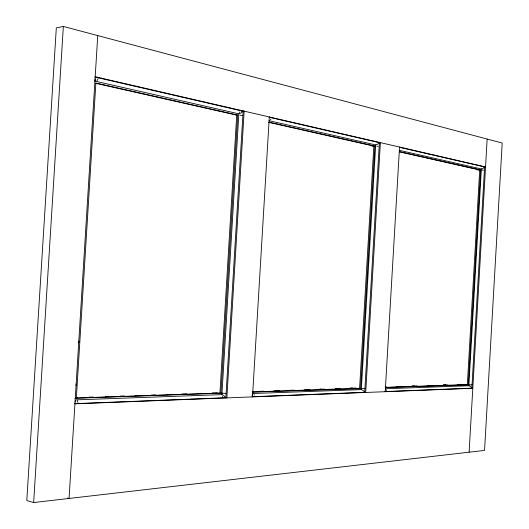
<?xml version="1.0" encoding="UTF-8"?>
<svg xmlns="http://www.w3.org/2000/svg" width="529" height="529" viewBox="0 0 529 529"><rect width="100%" height="100%" fill="white"/><g stroke="black" fill="none" stroke-linecap="round" stroke-linejoin="round"><path stroke-width="0.79" d="M399.435 151.598L480.669 169.961L468.291 384.649L466.79 384.477M385 391.546L471.861 388.16L470.512 386.547L468.853 385.747L481.35 168.982L483.089 168.361L484.604 166.959L399.309 147.28M471.861 388.16L484.604 166.959M469.117 452.196L487.156 139.054M360.58 388.379L374.836 146.037L268.957 122.106M252.247 396.717L364.712 392.339L363.112 390.514L361.307 389.615L375.696 144.959L377.6 144.245L379.392 142.685L269.03 117.22M364.712 392.339L379.392 142.685M385.211 391.698L399.54 147.049M220.943 393.206L237.733 115.051L95.868 82.987L76.335 398.211L221.995 393.173L226.108 393.391M74.741 403.634L225.85 397.748L223.893 395.659L221.909 394.621L238.857 113.847L240.953 113.001L243.128 111.242L94.989 77.055M225.85 397.748L243.128 111.242M252.505 396.895L269.307 116.955M33.651 502.55L63.341 26.45L502.2 143.048L484.544 450.41L33.651 502.55L26.8 500.566L56.319 27.839L63.341 26.45M97.746 35.588L69.061 498.457L67.527 498.034M76.11 385.667L76.209 384.021M78.761 342.805L78.867 341.152M75.475 400.532L75.131 401.914M252.445 394.608L251.996 395.983M98.07 78.656L97.005 80.778M95.075 80.844L95.147 78.861M239.306 112.624L239.67 111.996M270.517 119.766L270.874 119.151M241.614 111.388L244.147 111.143L226.855 397.901L225.294 397.663M236.119 115.203L237.733 115.051M378.85 142.718L380.384 142.625L365.698 392.465L364.177 392.267M371.887 146.216L374.836 146.037M483.903 166.992L485.556 166.926L95.2 76.725M74.926 403.845L472.8 388.273M477.654 170.073L480.669 169.961M76.163 398.006L219.938 393.06L236.721 115.15L95.663 83.311M252.571 391.936L359.601 388.253L373.851 146.097L268.752 122.378M385.462 387.36L467.352 384.543L479.724 169.994L399.256 151.83M252.75 392.108L364.937 388.544M385.615 387.512L472.053 384.801M76.229 399.858L221.909 394.621M252.664 393.516L361.307 389.615M385.542 388.742L468.853 385.747M319.609 389.132L321.255 389.079M335.254 388.603L336.907 388.55M350.086 388.101L352.559 388.015M396.499 386.527L398.959 386.441M412.078 385.998L414.538 385.912M427.65 385.469L430.11 385.383M443.229 384.94L445.689 384.861M457.988 384.438L461.268 384.332M75.826 397.61L77.472 397.55M88.971 397.16L93.078 397.021M105.397 396.598L108.683 396.486M120.189 396.095L124.295 395.956M135.794 395.566L139.901 395.421M151.4 395.031L155.513 394.892M166.192 394.528L171.118 394.363M181.797 393.993L186.724 393.827M197.403 393.464L201.509 393.325M212.189 392.961L217.121 392.789M258.813 391.367L263.759 391.202M273.638 390.865L279.405 390.666M289.29 390.329L294.23 390.164M304.115 389.827L309.882 389.628M319.761 389.291L324.707 389.126M335.412 388.762L340.352 388.59M350.238 388.253L356.004 388.055M385.165 387.063L386.805 387.01M396.638 386.673L401.557 386.507M412.21 386.144L417.13 385.972M427.782 385.608L432.696 385.443M443.355 385.079L447.448 384.94M458.101 384.576L462.201 384.438M481.82 170.087L483.546 170.173M240.067 115.256L242.269 115.454M376.82 146.209L378.123 146.295M94.631 81.049L238.857 113.847M269.043 120.705L375.696 144.959M399.507 150.375L481.35 168.982M77.201 400.473L78.001 402.642M386.058 389.668L386.494 390.838M254.026 394.548L254.31 395.176M222.504 396.373L222.663 397.107M75.396 398.35A3.386 0.337 2.2 0 1 74.873 398.661"/></g></svg>
